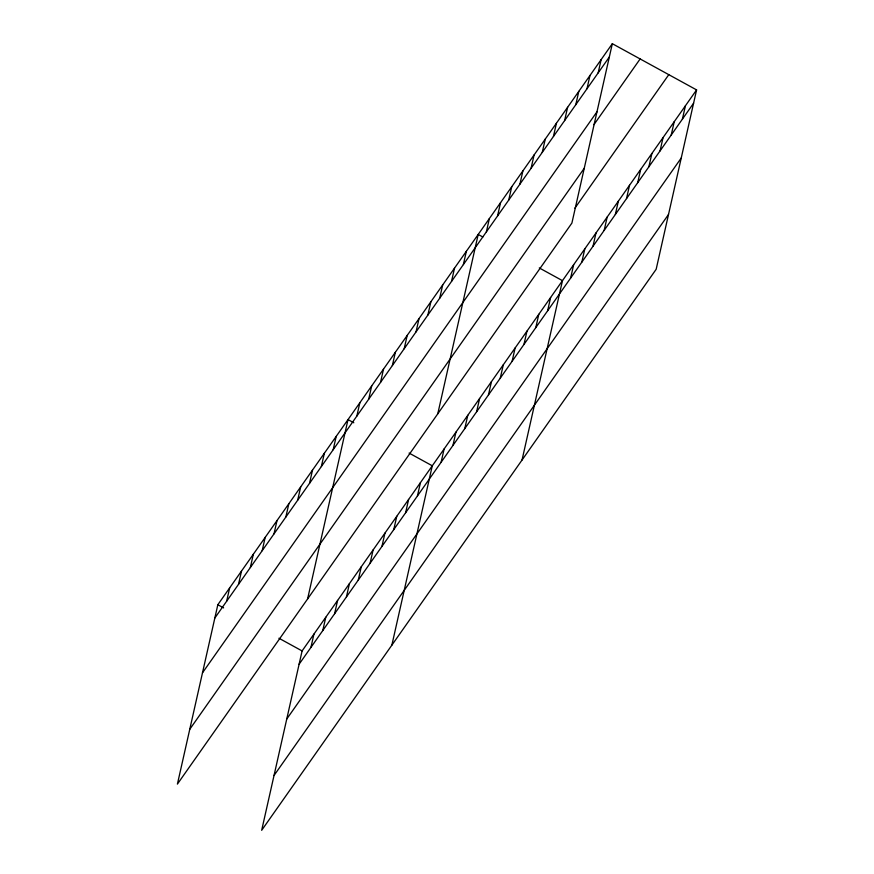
<?xml version="1.0" encoding="UTF-8"?>
<svg xmlns="http://www.w3.org/2000/svg" width="874" height="874" viewBox="0 0 874 874"><rect width="100%" height="100%" fill="white"/><g stroke="black" fill="none" stroke-linecap="round" stroke-linejoin="round"><path stroke-width="1.31" d="M612.324 43.7L217.834 604.721L177.411 784.098L571.902 223.067L612.324 43.7L696.589 89.902L656.166 269.279L261.676 830.3L302.098 650.933L696.589 89.902M226.672 601.192L229.665 587.896M238.504 584.367L241.508 571.061M250.346 567.532L253.34 554.236M262.178 550.696L265.172 537.401M274.01 533.872L277.003 520.565M285.842 517.037L288.846 503.741M297.684 500.212L300.678 486.905M309.516 483.377L312.51 470.081M321.348 466.552L324.352 453.245M333.18 449.717L336.184 436.421M307.593 598.952L348.016 419.586L353.806 422.765M356.854 416.057L359.848 402.75M310.936 647.394L313.93 634.098M368.686 399.221L371.69 385.926M322.768 630.569L325.773 617.263M380.529 382.397L383.522 369.09M334.6 613.734L337.604 600.438M392.36 365.561L395.354 352.266M346.443 596.909L349.436 583.603M404.192 348.737L407.186 335.43M358.274 580.074L361.268 566.778M416.024 331.901L419.028 318.606M370.106 563.249L373.111 549.943M427.867 315.066L430.86 301.77M381.949 546.414L384.942 533.118M439.698 298.242L442.692 284.935M393.781 529.578L396.774 516.283M451.53 281.406L454.524 268.11M405.612 512.754L408.606 499.447M463.362 264.582L466.366 251.275M417.444 495.919L420.449 482.623M437.776 413.817L478.198 234.451L482.83 236.985M391.858 645.165L432.28 465.787L409.108 453.082M486.381 231.85L489.374 218.555M441.119 462.259L444.112 448.963M497.557 215.954L500.551 202.659M452.951 445.434L455.944 432.127M508.734 200.059L511.727 186.763M464.782 428.599L467.787 415.303M519.91 184.163L522.903 170.867M531.086 168.267L534.08 154.971M476.625 411.763L479.618 398.468M542.262 152.371L545.267 139.075M488.457 394.939L491.45 381.632M553.439 136.475L556.443 123.179M500.289 378.103L503.293 364.808M564.615 120.579L567.619 107.284M512.12 361.279L515.125 347.972M575.791 104.683L578.796 91.388M523.963 344.443L526.956 331.148M586.978 88.787L589.972 75.492M535.795 327.619L538.788 314.312M598.155 72.892L601.148 59.596M547.627 310.783L550.631 297.488M522.04 460.019L562.463 280.652L539.291 267.947M570.646 278.052L573.639 264.756M581.822 262.167L584.815 248.861M592.998 246.271L595.992 232.965M604.174 230.375L607.168 217.069M615.351 214.48L618.344 201.173M626.527 198.584L629.52 185.277M637.703 182.688L640.697 169.381M648.879 166.792L651.884 153.485M660.056 150.896L663.06 137.589M671.232 135L674.236 121.694M682.408 119.104L685.413 105.798M214.84 618.027L609.331 56.996M202.484 672.827L596.975 111.806M593.938 124.654L640.129 58.951M189.767 729.287L584.247 168.267M574.895 208.176L668.785 74.661M299.105 664.229L693.595 103.208M286.748 719.029L681.239 158.008M274.021 775.5L668.512 214.469M217.834 604.721L223.624 607.9M278.926 638.228L302.098 650.933"/></g></svg>
